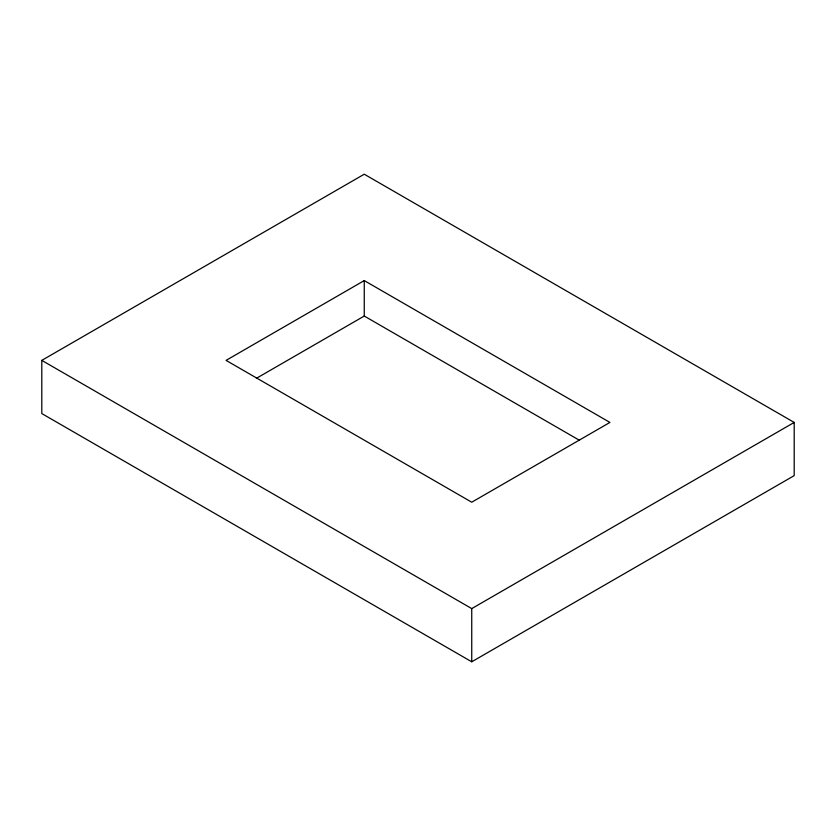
<?xml version="1.0" encoding="UTF-8"?>
<svg xmlns="http://www.w3.org/2000/svg" width="836" height="836" viewBox="0 0 836 836"><rect width="100%" height="100%" fill="white"/><g stroke="black" fill="none" stroke-linecap="round" stroke-linejoin="round"><path stroke-width="1.25" d="M41.8 360.379L364.256 174.212L794.2 422.431L794.2 475.621L471.744 661.788L41.8 413.569L41.8 360.379L471.744 608.598L794.2 422.431M364.256 280.593L226.065 360.379L471.744 502.217L609.935 422.431L364.256 280.593L364.256 316.05L579.515 440.321M256.401 378.321L364.256 316.05M471.744 608.598L471.744 661.788"/></g></svg>
